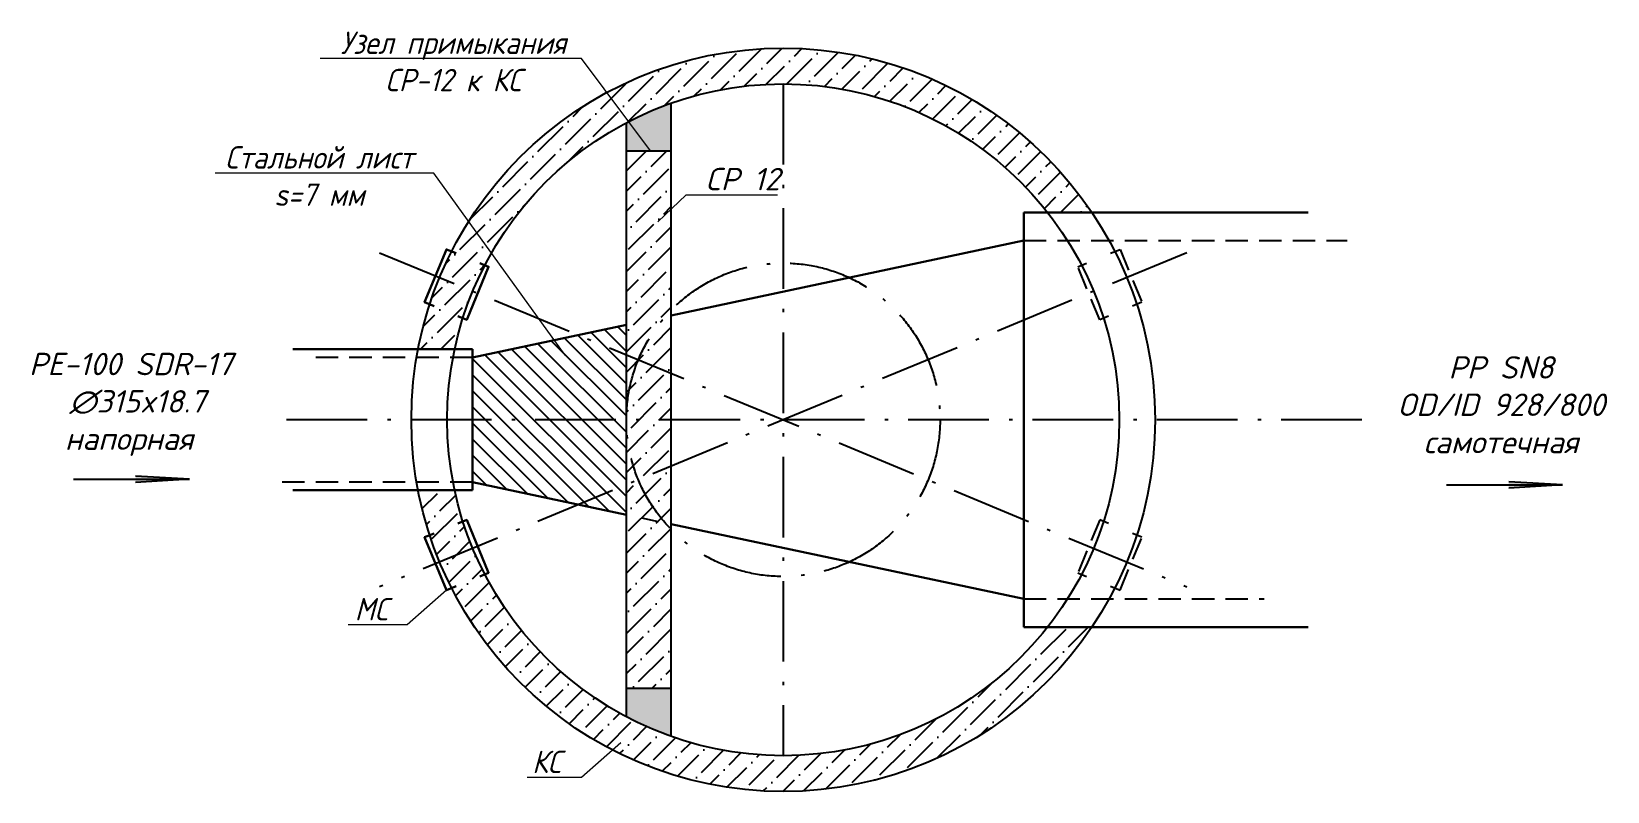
# Model space of a CAD drawing. Header units: millimetres. Extents: x 41890028 to 44740435, y 21258419 to 23626306.
# Drawn here: x 42607408 to 42610925, y 21866773 to 21868470 of the extents above; entities that cross this region are included whole.
import ezdxf
from ezdxf import colors
from ezdxf.entities.mleader import LeaderData, LeaderLine
from ezdxf.math import Vec2, Vec3

# ---------------------------------------------------------------- set-up
doc = ezdxf.new("R2010")
doc.units = ezdxf.units.MM
doc.linetypes.add('ACAD_ISO10W100', pattern=[18.5, 12, -3, 0.5, -3])
doc.linetypes.add('DASHED', pattern=[0.75, 0.5, -0.25])
doc.layers.add('ВК_К1_текст', color=34, linetype='Continuous')
doc.styles.add('note', font='isocpeur.ttf', dxfattribs={"width": 0.9, "oblique": 15})
doc.styles.get("Standard").update_dxf_attribs({"font": 'isocpeui.ttf'})

# ---------------------------------------------------------------- blocks, each defined once
blk = doc.blocks.new('_None')

msp = doc.modelspace()

# ---------------------------------------------------------------- hatches: boundary and pattern name
h = msp.add_hatch()
h.set_pattern_fill('ANSI36', color=256, scale=10)
h.set_pattern_definition([(45, (-1065.604, -66562.003), (16.837980227, 61.739260832), [79.375, -15.875, 0, -15.875])])
h.paths.add_polyline_path([(42609675.406, 21868065.933), (42609774.242, 21868065.933, 0.6691594), (42608270.46, 21867760.433), (42608352.103, 21867760.433, -0.63557445)])
h.paths.add_polyline_path([(42609774.242, 21867139.933), (42609675.406, 21867139.933, -0.63557445), (42608352.103, 21867445.433), (42608270.46, 21867445.433, 0.6691594)])
h = msp.add_hatch(color=256)
h.dxf.hatch_style = 1
h.paths.add_polyline_path([(42608835.379, 21868202.933), (42608835.379, 21868310.039, 0.03643641), (42608735.379, 21868266.258), (42608735.379, 21868202.933)])
h.paths.add_polyline_path([(42608835.379, 21867002.933), (42608735.379, 21867002.933), (42608735.379, 21866939.608, 0.03643641), (42608835.379, 21866895.826)])
h = msp.add_hatch()
h.set_pattern_fill('ANSI36', color=256, scale=10)
h.set_pattern_definition([(45, (3003.693, -73554.806), (16.837980227, 61.739260832), [79.375, -15.875, 0, -15.875])])
h.paths.add_polyline_path([(42608835.379, 21868202.933), (42608735.379, 21868202.933), (42608735.379, 21867602.933), (42608835.379, 21867602.933)])
h.paths.add_polyline_path([(42608835.379, 21867602.933), (42608735.379, 21867602.933), (42608735.379, 21867002.933), (42608835.379, 21867002.933)])
h = msp.add_hatch()
h.set_pattern_fill('ANSI31', color=256, scale=8, angle=90)
h.set_pattern_definition([(135, (-1065.604, -66562.003), (-17.960512242, -17.960512242), [])])
h.paths.add_polyline_path([(42608735.379, 21867814.789), (42608391.844, 21867741.933), (42608391.844, 21867602.933), (42608735.379, 21867602.933)])
h.paths.add_polyline_path([(42608735.379, 21867602.933), (42608391.844, 21867602.933), (42608391.844, 21867463.933), (42608735.379, 21867391.076)])
h = msp.add_hatch()
h.set_pattern_fill('ANSI31', color=256, scale=0.053333)
h.set_pattern_definition([(45, (42536288.533923, 21618036.540357), (-0.00471404520791, 0.00471404520791), [])])
h.paths.add_polyline_path([(42607760.162, 21867470.088), (42607639.866, 21867470.088), (42607639.866, 21867462.882)])
h.paths.add_polyline_path([(42607639.866, 21867477.293), (42607639.866, 21867470.088), (42607760.162, 21867470.088)])
h = msp.add_hatch()
h.set_pattern_fill('ANSI31', color=256, scale=0.053333)
h.set_pattern_definition([(45, (42539353.276759, 21618023.9170126), (-0.00471404520791, 0.00471404520791), [])])
h.paths.add_polyline_path([(42610824.905, 21867457.464), (42610704.609, 21867457.464), (42610704.609, 21867450.259)])
h.paths.add_polyline_path([(42610704.609, 21867464.67), (42610704.609, 21867457.464), (42610824.905, 21867457.464)])

# ---------------------------------------------------------------- linework, layer by layer
at = {"color": 1, "linetype": 'ACAD_ISO10W100', "ltscale": 15}
for p, q in [((42609085.379, 21868352.933), (42609085.379, 21866852.933)), ((42610376.879, 21867602.933), (42607937.157, 21867602.933))]:
    msp.add_line(p, q, dxfattribs=at)
for p, q in [((42608835.379, 21866895.826), (42608835.379, 21868310.039)), ((42608735.379, 21866939.608), (42608735.379, 21868266.258)), ((42608835.379, 21868202.933), (42608735.379, 21868202.933)), ((42607760.162, 21867470.088), (42607639.866, 21867477.293)), ((42607500.94, 21867470.088), (42607760.162, 21867470.088)), ((42607760.162, 21867470.088), (42607639.866, 21867462.882)), ((42610565.682, 21867457.464), (42610824.905, 21867457.464)), ((42610824.905, 21867457.464), (42610704.609, 21867464.67)), ((42610824.905, 21867457.464), (42610704.609, 21867450.259)), ((42608835.379, 21867002.933), (42608735.379, 21867002.933))]:
    msp.add_line(p, q)
at = {"lineweight": 30}
for p, q in [((42609622.523, 21867139.933), (42609622.523, 21868065.933)), ((42609622.523, 21868065.933), (42610257.243, 21868065.933)), ((42608391.844, 21867760.433), (42607990.723, 21867760.433)), ((42608391.844, 21867445.433), (42608391.844, 21867760.433)), ((42608391.844, 21867445.433), (42607990.723, 21867445.433)), ((42609622.523, 21867139.933), (42610257.243, 21867139.933))]:
    msp.add_line(p, q, dxfattribs=at)
at = {"linetype": 'DASHED', "ltscale": 100}
for p, q in [((42609622.523, 21868002.933), (42610343.778, 21868002.933)), ((42608391.844, 21867741.933), (42608023.074, 21867741.933)), ((42608391.844, 21867463.933), (42607962.442, 21867463.933)), ((42609622.523, 21867202.933), (42610158.735, 21867202.933))]:
    msp.add_line(p, q, dxfattribs=at)
at = {"color": 8, "linetype": 'ACAD_ISO10W100', "ltscale": 15}
for p, q in [((42608184.597, 21867976.049), (42609986.162, 21867229.816)), ((42609986.162, 21867976.049), (42608184.597, 21867229.816))]:
    msp.add_line(p, q, dxfattribs=at)
at = {"lineweight": 30}
for points in [[(42608835.379, 21867835.997), (42609622.523, 21868002.933)], [(42608355.056, 21867974.664), (42608333.657, 21867983.528), (42608284.71, 21867865.359), (42608306.109, 21867856.496)], [(42608359.26, 21867834.48), (42608378.942, 21867826.327), (42608427.889, 21867944.496), (42608408.207, 21867952.648)], [(42608391.844, 21867741.933), (42608735.379, 21867814.789)], [(42608391.844, 21867463.933), (42608735.379, 21867391.076)], [(42608359.26, 21867371.385), (42608378.942, 21867379.538), (42608427.889, 21867261.37), (42608408.207, 21867253.217)], [(42608835.379, 21867369.868), (42609622.523, 21867202.933)], [(42608355.056, 21867231.201), (42608333.657, 21867222.337), (42608284.71, 21867340.506), (42608306.109, 21867349.37)]]:
    msp.add_lwpolyline(points, dxfattribs=at)
at = {"linetype": 'DASHED', "ltscale": 100}
for points in [[(42609815.703, 21867974.664), (42609837.102, 21867983.528), (42609886.049, 21867865.359), (42609864.65, 21867856.496)], [(42609811.499, 21867834.48), (42609791.817, 21867826.327), (42609742.87, 21867944.496), (42609762.552, 21867952.648)], [(42609811.499, 21867371.385), (42609791.817, 21867379.538), (42609742.87, 21867261.37), (42609762.552, 21867253.217)], [(42609815.703, 21867231.201), (42609837.102, 21867222.337), (42609886.049, 21867340.506), (42609864.65, 21867349.37)]]:
    msp.add_lwpolyline(points, dxfattribs=at)
msp.add_lwpolyline([(42608769.013, 21867383.943), (42608806.057, 21867376.087)])
for radius in [830, 750]:
    msp.add_circle((42609085.379, 21867602.933), radius)
at = {"color": 8, "linetype": 'ACAD_ISO10W100', "ltscale": 15}
msp.add_circle((42609085.379, 21867602.933), 350, dxfattribs=at)

# ---------------------------------------------------------------- texts
at = {"char_height": 50}
for s, insert, width, attachment_point in [('\\pi2.0977e+005;PE-100 SDR-17\\P\\pi2.0986e+005;∅315x18.7\\P\\pi2.0985e+005;напорная', (42397632.191, 21867752.46), 420000, 1), ('PP SN8\\POD/ID 928/800\\Pсамотечная', (42610687.423, 21867636.572), 572.62087, 5)]:
    msp.add_mtext(s, dxfattribs=dict(at, insert=insert, width=width, attachment_point=attachment_point))

# ---------------------------------------------------------------- leaders
at = {"layer": 'ВК_К1_текст', "color": 0, "linetype": 'Continuous'}
ml = msp.add_multileader_mtext('Standard', dxfattribs=at)
ml.set_content('Узел примыкания\\PСР-12 к КС', style='note')
ml.set_leader_properties(lineweight=15)
ml.set_arrow_properties(name='NONE')
ml.build(insert=Vec2(0, 0))
ml.multileader.update_dxf_attribs({"text_left_attachment_type": 6, "text_right_attachment_type": 6, "dogleg_length": 0.1, "arrow_head_size": 50, "scale": 20})
ctx = ml.context
ctx.base_point, ctx.scale, ctx.char_height, ctx.arrow_head_size, ctx.landing_gap_size, ctx.plane_origin = Vec3(42608065.112, 21868409.846), 20, 50, 50, 40, Vec3(42606755.977, 21839869.033)
ctx.left_attachment, ctx.right_attachment, ctx.text_align_type = 6, 6, 1
notes = []
notes.append((ctx, [(1, (1, 1, 0), (42608635.26, 21868409.846), (-1, 0), 2, [(0, [(42608789.05, 21868203.344)], 0, [])])]))
ctx.mtext.insert, ctx.mtext.alignment, ctx.mtext.flow_direction = Vec3(42608349.186, 21868469.846), 2, 5
ml = msp.add_multileader_mtext('Standard', dxfattribs=at)
ml.set_content('Стальной лист\\Ps=7 мм', style='note')
ml.set_leader_properties(lineweight=15)
ml.set_arrow_properties(name='NONE')
ml.build(insert=Vec2(0, 0))
ml.multileader.update_dxf_attribs({"text_left_attachment_type": 6, "text_right_attachment_type": 6, "dogleg_length": 0.1, "arrow_head_size": 50, "scale": 20})
ctx = ml.context
ctx.base_point, ctx.scale, ctx.char_height, ctx.arrow_head_size, ctx.landing_gap_size, ctx.plane_origin = Vec3(42607796.106, 21868153.902), 20, 50, 50, 40, Vec3(42606565.659, 21839413.292)
ctx.left_attachment, ctx.right_attachment, ctx.text_align_type = 6, 6, 1
notes.append((ctx, [(1, (1, 1, 0), (42608305.504, 21868153.902), (-1, 0), 2, [(0, [(42608598.733, 21867747.603)], 0, [])])]))
ctx.mtext.insert, ctx.mtext.alignment, ctx.mtext.flow_direction = Vec3(42608049.805, 21868213.902), 2, 5
ml = msp.add_multileader_mtext('Standard', dxfattribs=at)
ml.set_content('{\\fISOCPEUR|b0|i1|c204|p34;\\Q0;\\W1;СР 12}', style='note')
ml.set_leader_properties(lineweight=15)
ml.set_arrow_properties(name='NONE')
ml.build(insert=Vec2(0, 0))
ml.multileader.update_dxf_attribs({"text_left_attachment_type": 6, "text_right_attachment_type": 6, "dogleg_length": 0.1, "arrow_head_size": 50, "scale": 20})
ctx = ml.context
ctx.base_point, ctx.scale, ctx.char_height, ctx.arrow_head_size, ctx.landing_gap_size, ctx.plane_origin = Vec3(42608871.035, 21868105.401), 20, 50, 50, 40, Vec3(42607646.756, 21839518.026)
ctx.left_attachment, ctx.right_attachment, ctx.text_align_type = 6, 6, 1
notes.append((ctx, [(0, (1, 1, 0), (42608869.035, 21868105.401), (1, 0), 2, [(0, [(42608805.778, 21868044.924)], 0, [])])]))
ctx.mtext.insert, ctx.mtext.alignment, ctx.mtext.flow_direction = Vec3(42608994.899, 21868165.401), 2, 5
ml = msp.add_multileader_mtext('Standard', dxfattribs=at)
ml.set_content('МС', style='note')
ml.set_leader_properties(lineweight=15)
ml.set_arrow_properties(name='NONE')
ml.build(insert=Vec2(0, 0))
ml.multileader.update_dxf_attribs({"text_left_attachment_type": 6, "text_right_attachment_type": 6, "dogleg_length": 0.1, "arrow_head_size": 50, "scale": 20})
ctx = ml.context
ctx.base_point, ctx.scale, ctx.char_height, ctx.arrow_head_size, ctx.landing_gap_size, ctx.plane_origin = Vec3(42608087.925, 21867145.003), 20, 50, 50, 40, Vec3(42606367.039, 21838604.19)
ctx.left_attachment, ctx.right_attachment, ctx.text_align_type = 6, 6, 1
notes.append((ctx, [(1, (1, 1, 0), (42608246.323, 21867145.003), (-1, 0), 2, [(0, [(42608333.657, 21867222.337)], 0, [])])]))
ctx.mtext.insert, ctx.mtext.alignment, ctx.mtext.flow_direction = Vec3(42608166.124, 21867205.003), 2, 5
ml = msp.add_multileader_mtext('Standard', dxfattribs=at)
ml.set_content('КС', style='note')
ml.set_leader_properties(lineweight=15)
ml.set_arrow_properties(name='NONE')
ml.build(insert=Vec2(0, 0))
ml.multileader.update_dxf_attribs({"text_left_attachment_type": 6, "text_right_attachment_type": 6, "dogleg_length": 0.1, "arrow_head_size": 50, "scale": 20})
ctx = ml.context
ctx.base_point, ctx.scale, ctx.char_height, ctx.arrow_head_size, ctx.landing_gap_size, ctx.plane_origin = Vec3(42608481.362, 21866804.19), 20, 50, 50, 40, Vec3(42606755.977, 21838263.377)
ctx.left_attachment, ctx.right_attachment, ctx.text_align_type = 6, 6, 1
notes.append((ctx, [(1, (1, 1, 0), (42608635.26, 21866804.19), (-1, 0), 2, [(0, [(42608722.594, 21866881.524)], 0, [])])]))
ctx.mtext.insert, ctx.mtext.alignment, ctx.mtext.flow_direction = Vec3(42608557.311, 21866864.19), 2, 5
for ctx, leaders in notes:
    for number, flags, end, landing, length, lines in leaders:
        leader = LeaderData()
        leader.index, (leader.has_last_leader_line, leader.has_dogleg_vector, leader.attachment_direction) = number, flags
        leader.last_leader_point, leader.dogleg_vector, leader.dogleg_length = Vec3(end), Vec3(landing), length
        for number, points, colour, breaks in lines:
            line = LeaderLine()
            line.index, line.vertices, line.color, line.breaks = number, Vec3.list(points), colors.encode_raw_color(colour), breaks
            leader.lines.append(line)
        ctx.leaders.append(leader)

doc.saveas('drawing.dxf')
